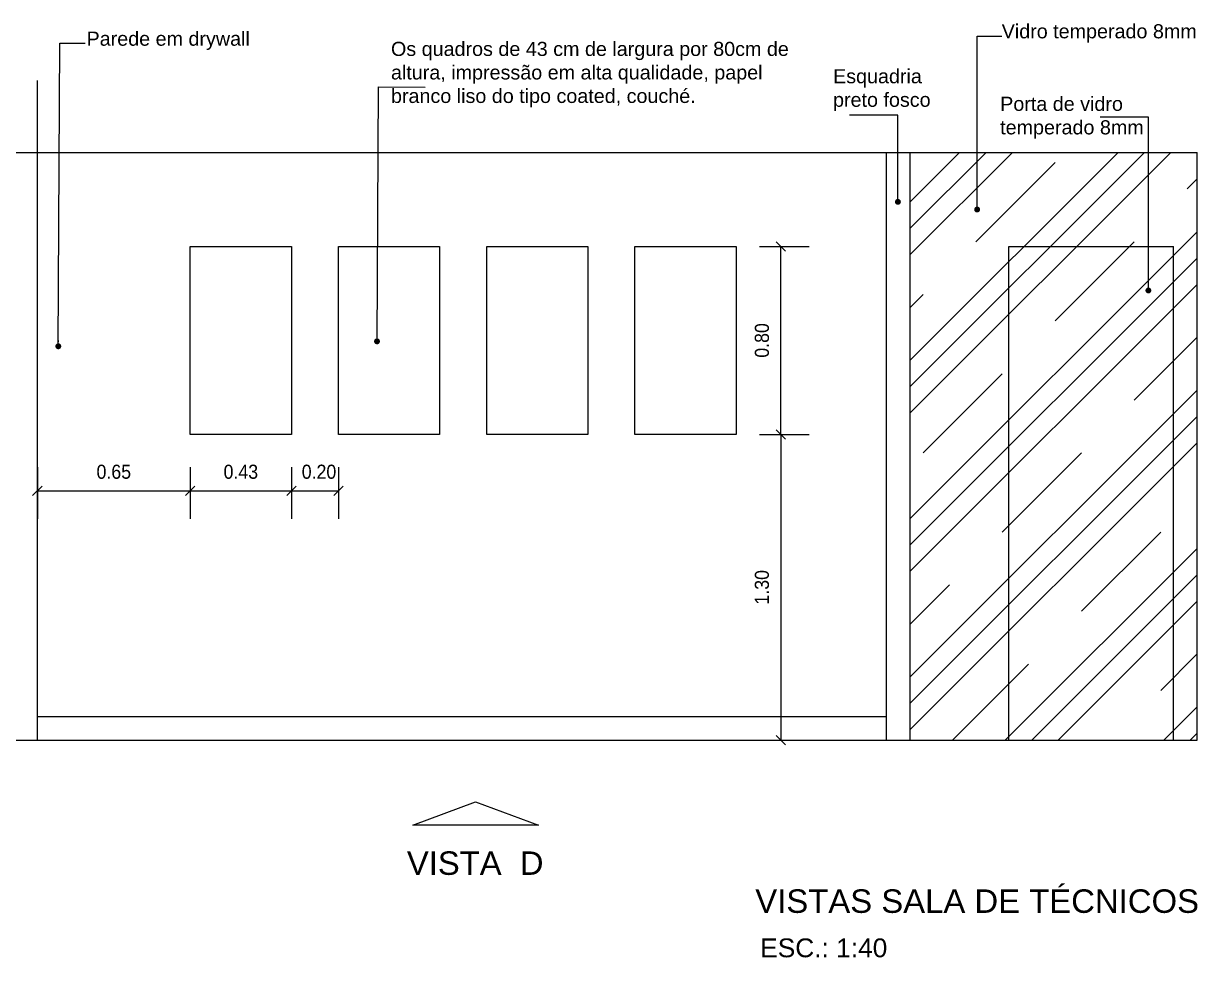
# Model space of a CAD drawing. Header units: millimetres. Extents: x 7034 to 7235, y -465 to -378.
# Drawn here: x 7112.612 to 7117.603, y -384.593 to -380.62 of the extents above; entities that cross this region are included whole.
import ezdxf

# ---------------------------------------------------------------- set-up
doc = ezdxf.new("R2010")
doc.units = ezdxf.units.MM
doc.header["$LTSCALE"] = 0.005
doc.linetypes.add('CONTINUO', pattern=[0])
doc.layers.get('0').update_dxf_attribs({"linetype": 'CONTINUO'})
doc.layers.get('DEFPOINTS').update_dxf_attribs({"linetype": 'CONTINUO', "lineweight": 15})
for name, color, linetype in [('- COTAS', 12, 'Continuous'), ('.DETALHES PRETO', 250, 'Continuous'), ('0-COTAS', 12, 'Continuous'), ('ARQ-PEITORIAL', 4, 'Continuous'), ('ARQ-TEXTO', 3, 'Continuous'), ('ARQ_ALVENARIA', 6, 'Continuous'), ('ARQ_ESQUADRIA', 5, 'Continuous'), ('ARQ_TXT_AMBIENTE', 3, 'Continuous'), ('DETALHES', 4, 'Continuous'), ('LL_DETALHES PRETO', 250, 'Continuous'), ('NN_COTA', 1, 'Continuous'), ('NN_GESSO', 5, 'Continuous')]:
    doc.layers.add(name, color=color, linetype=linetype)
doc.layers.add('TEXTO', color=7, linetype='Continuous', lineweight=15)
doc.styles.add('50', font='ARIALN.TTF', dxfattribs={"height": 0.1})
doc.styles.add('ARQ', font='arial.ttf', dxfattribs={"width": 0.9})
doc.styles.add('R80-20', font='simplex.shx', dxfattribs={"height": 0.04})
doc.styles.get("Standard").update_dxf_attribs({"font": 'arial.ttf'})
doc.dimstyles.new('1-40', dxfattribs={"dimtxt": 0.06, "dimasz": 0.04, "dimexe": 0.1195, "dimexo": 0.1, "dimgap": 0.05, "dimtad": 1, "dimzin": 0, "dimdsep": 46, "dimtxsty": 'ARQ', "dimblk": 'OBLIQUE', "dimcen": 0.09, "dimclrd": 1, "dimclre": 1, "dimclrt": 7, "dimadec": 0, "dimazin": 0, "dimtm": 1e-09, "dimtfac": 1, "dimtofl": 0, "dimtmove": 0, "dimatfit": 3, "dimfxl": 0.1, "dimfxlon": 1, "dimtolj": 1, "dimtzin": 0, "dimlwd": -1, "dimlwe": -1, "dimarcsym": 0})
doc.dimstyles.new('50', dxfattribs={"dimscale": 0, "dimtxt": 0.1, "dimasz": 0.025, "dimexe": 0.05, "dimexo": 0.05, "dimgap": 0.01, "dimtad": 1, "dimdec": 0, "dimlfac": 100, "dimzin": 0, "dimdsep": 46, "dimtxsty": '50', "dimblk": 'DOT', "dimcen": 0.02, "dimclrd": 1, "dimclre": 1, "dimclrt": 7, "dimadec": 0, "dimazin": 0, "dimtfac": 1, "dimtdec": 0, "dimtofl": 0, "dimtmove": 2, "dimatfit": 2, "dimldrblk": 'DOT', "dimfxl": 0.05, "dimtolj": 1, "dimtzin": 0, "dimlwd": -1, "dimarcsym": 0})

# ---------------------------------------------------------------- blocks, each defined once
blk = doc.blocks.new('seta')
at = {"layer": 'NN_COTA', "transparency": 33554549}
h = blk.add_hatch(dxfattribs=at)
h.set_pattern_fill('ANGLE', color=256)
h.set_pattern_definition([(0, (-0.006, 0.008), (0, 6.985), [5.08, -1.905]), (90, (-0.006, 0.008), (-6.985, 4e-16), [5.08, -1.905])])
h.paths.add_polyline_path([(17.271, -37.7472), (17.5387, -37.846), (17.8064, -37.7472)])
at = {"layer": 'NN_COTA'}
blk.add_lwpolyline([(17.271, -37.7472), (17.8064, -37.7472), (17.5387, -37.846), (17.271, -37.7472)], dxfattribs=at)
blk = doc.blocks.new('_DOT')
at = {"color": 0, "linetype": 'ByBlock'}
blk.add_line((-0.5, 0), (-1, 0), dxfattribs=at)
at = {"color": 0, "linetype": 'ByBlock', "const_width": 0.5}
blk.add_lwpolyline([(-0.25, 0, 1), (0.25, 0, 1)], format="xyb", close=True, dxfattribs=at)
blk = doc.blocks.new('DOT')
at = {"layer": 'ARQ-TEXTO', "color": 0, "linetype": 'ByBlock'}
blk.add_line((-0.5, 0), (-1, 0), dxfattribs=at)
at = {"layer": 'ARQ-TEXTO', "color": 0, "linetype": 'ByBlock', "const_width": 0.5}
blk.add_lwpolyline([(-0.25, 0, 1), (0.25, 0, 1)], format="xyb", close=True, dxfattribs=at)
blk = doc.blocks.new('_OBLIQUE')
at = {"color": 0, "linetype": 'ByBlock'}
blk.add_line((-0.5, -0.5), (0.5, 0.5), dxfattribs=at)
blk = doc.blocks.new('*D17')
at = {"layer": 'ARQ-PEITORIAL', "color": 1, "transparency": 16777216}
for p, q in [((7115.7413, -382.3681), (7115.9516, -382.3681)), ((7115.8321, -382.3681), (7115.8321, -383.6681)), ((7115.7413, -383.6681), (7115.9516, -383.6681))]:
    blk.add_line(p, q, dxfattribs=at)
at = {"layer": 'DEFPOINTS', "color": 0, "transparency": 16777216}
for p in [(7115.6413, -382.3681), (7115.6413, -383.6681), (7115.8321, -383.6681)]:
    blk.add_point(p, dxfattribs=at)
at = {"layer": 'ARQ-PEITORIAL', "color": 1, "transparency": 16777216, "xscale": 0.04, "yscale": 0.04, "zscale": 0.04}
for p, rotation in [((7115.8321, -382.3681), 90), ((7115.8321, -383.6681), 270)]:
    blk.add_blockref('_OBLIQUE', p, dxfattribs=dict(at, rotation=rotation))
at = {"layer": 'ARQ-PEITORIAL', "color": 7, "transparency": 16777216, "insert": (7115.7514, -383.0181), "char_height": 0.06, "attachment_point": 5, "rotation": 90, "style": 'ARQ'}
blk.add_mtext('\\A1;1.30', dxfattribs=at)
blk = doc.blocks.new('*D18')
at = {"layer": 'ARQ-PEITORIAL', "color": 1, "transparency": 16777216}
for p, q in [((7115.7413, -381.5681), (7115.9516, -381.5681)), ((7115.8321, -382.3681), (7115.8321, -381.5681)), ((7115.7413, -382.3681), (7115.9516, -382.3681))]:
    blk.add_line(p, q, dxfattribs=at)
at = {"layer": 'DEFPOINTS', "color": 0, "transparency": 16777216}
for p in [(7115.6413, -381.5681), (7115.8321, -381.5681), (7115.6413, -382.3681)]:
    blk.add_point(p, dxfattribs=at)
at = {"layer": 'ARQ-PEITORIAL', "color": 1, "transparency": 16777216, "xscale": 0.04, "yscale": 0.04, "zscale": 0.04}
for p, rotation in [((7115.8321, -381.5681), 90), ((7115.8321, -382.3681), 270)]:
    blk.add_blockref('_OBLIQUE', p, dxfattribs=dict(at, rotation=rotation))
at = {"layer": 'ARQ-PEITORIAL', "color": 7, "transparency": 16777216, "insert": (7115.7514, -381.9681), "char_height": 0.06, "attachment_point": 5, "rotation": 90, "style": 'ARQ'}
blk.add_mtext('\\A1;0.80', dxfattribs=at)
blk = doc.blocks.new('*D19')
at = {"layer": '- COTAS', "color": 1, "transparency": 16777216}
for p, q in [((7112.6713, -382.5076), (7112.6713, -382.7271)), ((7113.3213, -382.5076), (7113.3213, -382.7271)), ((7112.6713, -382.6076), (7113.3213, -382.6076))]:
    blk.add_line(p, q, dxfattribs=at)
at = {"layer": 'DEFPOINTS', "color": 0, "transparency": 16777216}
for p in [(7112.6713, -382.3681), (7113.3213, -382.3681), (7113.3213, -382.6076)]:
    blk.add_point(p, dxfattribs=at)
at = {"layer": '- COTAS', "color": 1, "transparency": 16777216, "xscale": 0.04, "yscale": 0.04, "zscale": 0.04, "rotation": 180}
blk.add_blockref('_OBLIQUE', (7112.6713, -382.6076), dxfattribs=at)
at = {"layer": '- COTAS', "color": 1, "transparency": 16777216, "xscale": 0.04, "yscale": 0.04, "zscale": 0.04}
blk.add_blockref('_OBLIQUE', (7113.3213, -382.6076), dxfattribs=at)
at = {"layer": '- COTAS', "color": 7, "transparency": 16777216, "insert": (7112.9963, -382.527), "char_height": 0.06, "attachment_point": 5, "style": 'ARQ'}
blk.add_mtext('\\A1;0.65', dxfattribs=at)
blk = doc.blocks.new('*D20')
at = {"layer": '- COTAS', "color": 1, "transparency": 16777216}
for p, q in [((7113.3213, -382.5076), (7113.3213, -382.7271)), ((7113.7513, -382.5076), (7113.7513, -382.7271)), ((7113.3213, -382.6076), (7113.7513, -382.6076))]:
    blk.add_line(p, q, dxfattribs=at)
at = {"layer": 'DEFPOINTS', "color": 0, "transparency": 16777216}
for p in [(7113.3213, -382.3681), (7113.7513, -382.3681), (7113.7513, -382.6076)]:
    blk.add_point(p, dxfattribs=at)
at = {"layer": '- COTAS', "color": 1, "transparency": 16777216, "xscale": 0.04, "yscale": 0.04, "zscale": 0.04, "rotation": 180}
blk.add_blockref('_OBLIQUE', (7113.3213, -382.6076), dxfattribs=at)
at = {"layer": '- COTAS', "color": 1, "transparency": 16777216, "xscale": 0.04, "yscale": 0.04, "zscale": 0.04}
blk.add_blockref('_OBLIQUE', (7113.7513, -382.6076), dxfattribs=at)
at = {"layer": '- COTAS', "color": 7, "transparency": 16777216, "insert": (7113.5363, -382.527), "char_height": 0.06, "attachment_point": 5, "style": 'ARQ'}
blk.add_mtext('\\A1;0.43', dxfattribs=at)
blk = doc.blocks.new('*D21')
at = {"layer": '- COTAS', "color": 1, "transparency": 16777216}
for p, q in [((7113.7513, -382.5076), (7113.7513, -382.7271)), ((7113.9513, -382.5076), (7113.9513, -382.7271)), ((7113.7513, -382.6076), (7113.9513, -382.6076))]:
    blk.add_line(p, q, dxfattribs=at)
at = {"layer": 'DEFPOINTS', "color": 0, "transparency": 16777216}
for p in [(7113.7513, -382.3681), (7113.9513, -382.3681), (7113.9513, -382.6076)]:
    blk.add_point(p, dxfattribs=at)
at = {"layer": '- COTAS', "color": 1, "transparency": 16777216, "xscale": 0.04, "yscale": 0.04, "zscale": 0.04, "rotation": 180}
blk.add_blockref('_OBLIQUE', (7113.7513, -382.6076), dxfattribs=at)
at = {"layer": '- COTAS', "color": 1, "transparency": 16777216, "xscale": 0.04, "yscale": 0.04, "zscale": 0.04}
blk.add_blockref('_OBLIQUE', (7113.9513, -382.6076), dxfattribs=at)
at = {"layer": '- COTAS', "color": 7, "transparency": 16777216, "insert": (7113.8685, -382.527), "char_height": 0.06, "attachment_point": 5, "style": 'ARQ'}
blk.add_mtext('\\A1;0.20', dxfattribs=at)

msp = doc.modelspace()

# ---------------------------------------------------------------- hatches: boundary and pattern name
at = {"layer": '.DETALHES PRETO'}
h = msp.add_hatch(dxfattribs=at)
h.set_pattern_fill('CLAY', color=256, scale=0.1, angle=45, style=0)
h.set_pattern_definition([(45, (1.042, 0), (-0.336759605, 0.336759605), []), (45, (0.98585, 0.05613), (-0.336759605, 0.336759605), []), (45, (0.92973, 0.11225), (-0.336759605, 0.336759605), []), (45, (0.81747, 0.2245), (-0.336759605, 0.336759605), [0.47625, -0.3175])])
h.paths.add_polyline_path([(7117.5013, -381.5681), (7116.8013, -381.5681), (7116.8013, -383.6681), (7117.5013, -383.6681)], flags=17)
h.paths.add_polyline_path([(7116.8013, -381.5681), (7117.5013, -381.5681), (7117.5013, -383.6681), (7117.6013, -383.6681), (7117.6013, -381.1681), (7116.3813, -381.1681), (7116.3813, -383.6681), (7116.8013, -383.6681)])

# ---------------------------------------------------------------- linework, layer by layer
at = {"layer": 'ARQ_ALVENARIA'}
for p, q in [((7112.6713, -383.6681), (7112.6713, -380.8627)), ((7117.6013, -383.6681), (7117.6013, -381.1681)), ((7107.3713, -383.6681), (7112.6713, -383.6681)), ((7112.6713, -383.6681), (7117.6013, -383.6681))]:
    msp.add_line(p, q, dxfattribs=at)
at = {"layer": 'ARQ_ESQUADRIA'}
for p, q in [((7116.2813, -383.6681), (7116.2813, -381.1681)), ((7116.3813, -383.6681), (7116.3813, -381.1681))]:
    msp.add_line(p, q, dxfattribs=at)
at = {"layer": 'DETALHES'}
for p, q in [((7107.3713, -381.1681), (7112.6713, -381.1681)), ((7112.6713, -381.1681), (7117.6013, -381.1681))]:
    msp.add_line(p, q, dxfattribs=at)
at = {"layer": 'LL_DETALHES PRETO'}
for p, q in [((7116.8013, -383.6681), (7116.8013, -381.5681)), ((7116.8013, -381.5681), (7117.5013, -381.5681)), ((7117.5013, -383.6681), (7117.5013, -381.5681)), ((7112.6713, -383.5681), (7116.2813, -383.5681))]:
    msp.add_line(p, q, dxfattribs=at)
for points in [[(7113.3213, -381.5681), (7113.7513, -381.5681), (7113.7513, -382.3681), (7113.3213, -382.3681)], [(7113.9513, -381.5681), (7114.3813, -381.5681), (7114.3813, -382.3681), (7113.9513, -382.3681)], [(7114.5813, -381.5681), (7115.0113, -381.5681), (7115.0113, -382.3681), (7114.5813, -382.3681)], [(7115.2113, -381.5681), (7115.6413, -381.5681), (7115.6413, -382.3681), (7115.2113, -382.3681)]]:
    msp.add_lwpolyline(points, close=True, dxfattribs=at)

# ---------------------------------------------------------------- block references
at = {"layer": 'NN_GESSO', "rotation": 180}
msp.add_blockref('seta', (7132.0731, -421.7768), dxfattribs=at)

# ---------------------------------------------------------------- texts
at = {"color": 1, "insert": (7114.1897, -384.1414), "char_height": 0.099753, "width": 0.677655, "attachment_point": 1, "style": 'R80-20'}
msp.add_mtext('\\pi0.05246;{\\fArial|b0|i0|c0|p34;VISTA  D}', dxfattribs=at)
at = {"layer": 'ARQ_TXT_AMBIENTE', "char_height": 0.06, "attachment_point": 1}
for s, width, gutter_width, heights, insert in [('Vidro temperado 8mm', 1.20615, 0, [0.3322], (7116.7704, -380.6232)), ('Parede em drywall', 1.104482, 0.1003, [0.399], (7112.8805, -380.6547)), ('Esquadria preto fosco', 0.516702, 0, [0.3322], (7116.0536, -380.8144)), ('Porta de vidro temperado 8mm', 0.754759, 0, [0.3322], (7116.764, -380.9317))]:
    msp.add_mtext_dynamic_manual_height_columns(s, width=width, gutter_width=gutter_width, heights=heights, dxfattribs=dict(at, insert=insert))
at = {"layer": 'ARQ_TXT_AMBIENTE', "insert": (7114.1745, -380.6981), "char_height": 0.06, "width": 1.709292, "attachment_point": 1}
msp.add_mtext('Os quadros de 43 cm de largura por 80cm de altura, impressão em alta qualidade, papel branco liso do tipo coated, couché.', dxfattribs=at)
at = {"layer": 'TEXTO', "attachment_point": 1}
for s, insert, char_height in [('VISTAS SALA DE TÉCNICOS', (7115.723, -384.3028), 0.1), ('ESC.: 1:40', (7115.7439, -384.5116), 0.08)]:
    msp.add_mtext_dynamic_manual_height_columns(s, width=3.131207, gutter_width=12.5, heights=[0], dxfattribs=dict(at, insert=insert, char_height=char_height))

# ---------------------------------------------------------------- dimensions: what is measured, and where the dimension line sits
at = {"layer": '- COTAS'}
dim = msp.add_linear_dim(base=(7113.3213, -382.6076), p1=(7112.6713, -382.3681), p2=(7113.3213, -382.3681), dimstyle='1-40', dxfattribs=at)
dim.commit()
dim.dimension.update_dxf_attribs({"geometry": '*D19', "text_midpoint": (7112.9963, -382.527)})
dim = msp.add_linear_dim(base=(7113.7513, -382.6076), p1=(7113.3213, -382.3681), p2=(7113.7513, -382.3681), dimstyle='1-40', override={"dimtmove": 1}, dxfattribs=at)
dim.commit()
dim.dimension.update_dxf_attribs({"geometry": '*D20', "text_midpoint": (7113.5363, -382.527)})
dim = msp.add_linear_dim(base=(7113.9513, -382.6076), p1=(7113.7513, -382.3681), p2=(7113.9513, -382.3681), dimstyle='1-40', override={"dimtmove": 1}, dxfattribs=at)
dim.commit()
dim.dimension.update_dxf_attribs({"geometry": '*D21', "text_midpoint": (7113.8685, -382.6076), "dimtype": 160})
at = {"layer": 'ARQ-PEITORIAL'}
for base, p2, picture, middle in [((7115.8321, -381.5681), (7115.6413, -381.5681), '*D18', (7115.7514, -381.9681)), ((7115.8321, -383.6681), (7115.6413, -383.6681), '*D17', (7115.7514, -383.0181))]:
    dim = msp.add_linear_dim(base=base, p1=(7115.6413, -382.3681), p2=p2, angle=90, dimstyle='1-40', dxfattribs=at)
    dim.commit()
    dim.dimension.update_dxf_attribs({"geometry": picture, "text_midpoint": middle})

# ---------------------------------------------------------------- leaders
at = {"layer": '0-COTAS'}
for points in [[(7112.7604, -381.993), (7112.7675, -380.7038), (7112.8741, -380.7038)], [(7116.666, -381.4114), (7116.666, -380.6739), (7116.7704, -380.6739)], [(7114.1151, -381.972), (7114.1221, -380.8894), (7114.3197, -380.8907)], [(7116.3293, -381.3787), (7116.3293, -381.01), (7116.1237, -381.01)], [(7117.394, -381.7557), (7117.394, -381.0182), (7117.1884, -381.0182)]]:
    msp.add_leader(points, dimstyle='50', override={"dimscale": 1, "dimtad": 0, "dimldrblk": 'DOT'}, dxfattribs=at)

doc.saveas('drawing.dxf')
